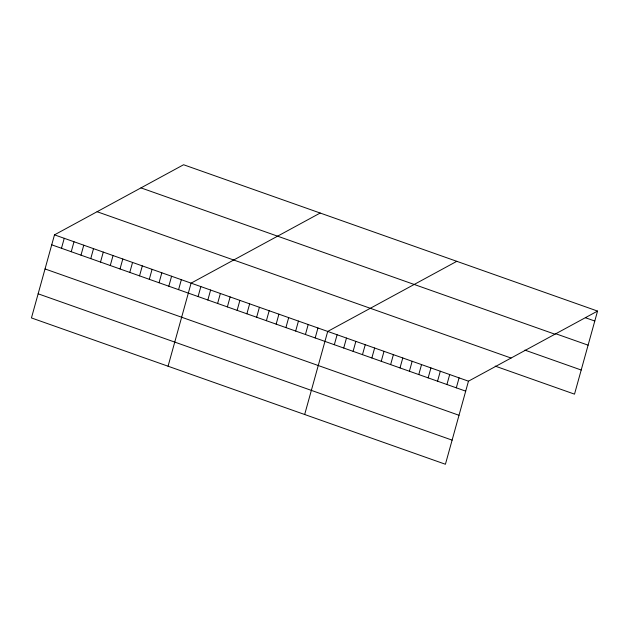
<?xml version="1.0" encoding="UTF-8"?>
<svg xmlns="http://www.w3.org/2000/svg" width="629" height="629" viewBox="0 0 629 629"><rect width="100%" height="100%" fill="white"/><g stroke="black" fill="none" stroke-linecap="round" stroke-linejoin="round"><path stroke-width="0.94" d="M54.487 234.853L31.45 317.928L445.418 464.257L468.463 381.182L597.55 311.072L183.582 164.743L54.487 234.853L468.463 381.182M61.485 248.266L64.244 238.305M71.242 251.718L74.002 241.756M80.999 255.17L83.759 245.2M90.757 258.613L93.517 248.652M100.514 262.065L103.282 252.103M110.272 265.517L113.039 255.547M120.029 268.96L122.797 258.999M129.786 272.412L132.554 262.45M139.544 275.864L142.311 265.894M149.301 279.307L152.069 269.346M159.058 282.759L161.826 272.797M168.824 286.211L171.583 276.241M178.581 289.654L181.341 279.693M168.061 366.22L191.098 283.144L320.192 213.034M198.096 296.558L200.855 286.588M207.853 300.009L210.613 290.04M217.61 303.453L220.37 293.491M227.368 306.905L230.128 296.935M237.125 310.356L239.893 300.387M246.882 313.8L249.65 303.838M256.64 317.252L259.407 307.29M266.397 320.704L269.165 310.734M276.155 324.147L278.922 314.186M285.912 327.599L288.68 317.637M295.669 331.051L298.437 321.081M305.435 334.494L308.194 324.533M315.192 337.946L317.952 327.984M304.672 414.503L327.709 331.428L456.803 261.318M334.329 344.716L337.097 334.746M343.717 348.026L346.477 338.064M353.097 351.344L355.857 341.382M362.477 354.662L365.245 344.7M371.865 357.98L374.625 348.018M381.245 361.298L384.012 351.328M390.633 364.616L393.392 354.646M400.013 367.934L402.78 357.964M409.4 371.244L412.16 361.282M418.78 374.562L421.54 364.6M428.16 377.88L430.928 367.918M437.548 381.198L440.308 371.228M446.928 384.516L449.696 374.546M456.316 387.834L459.076 377.864M597.55 311.072L574.513 394.147L495.18 366.102M585.402 317.724L594.79 321.034M555.682 333.708L588.099 345.164M140.975 187.882L554.951 334.211M524.9 350.117L581.204 370.017M97.086 211.721L511.062 358.043M51.727 244.823L465.696 391.144M45.036 268.945L459.005 415.274M38.141 293.806L452.109 440.127"/></g></svg>
